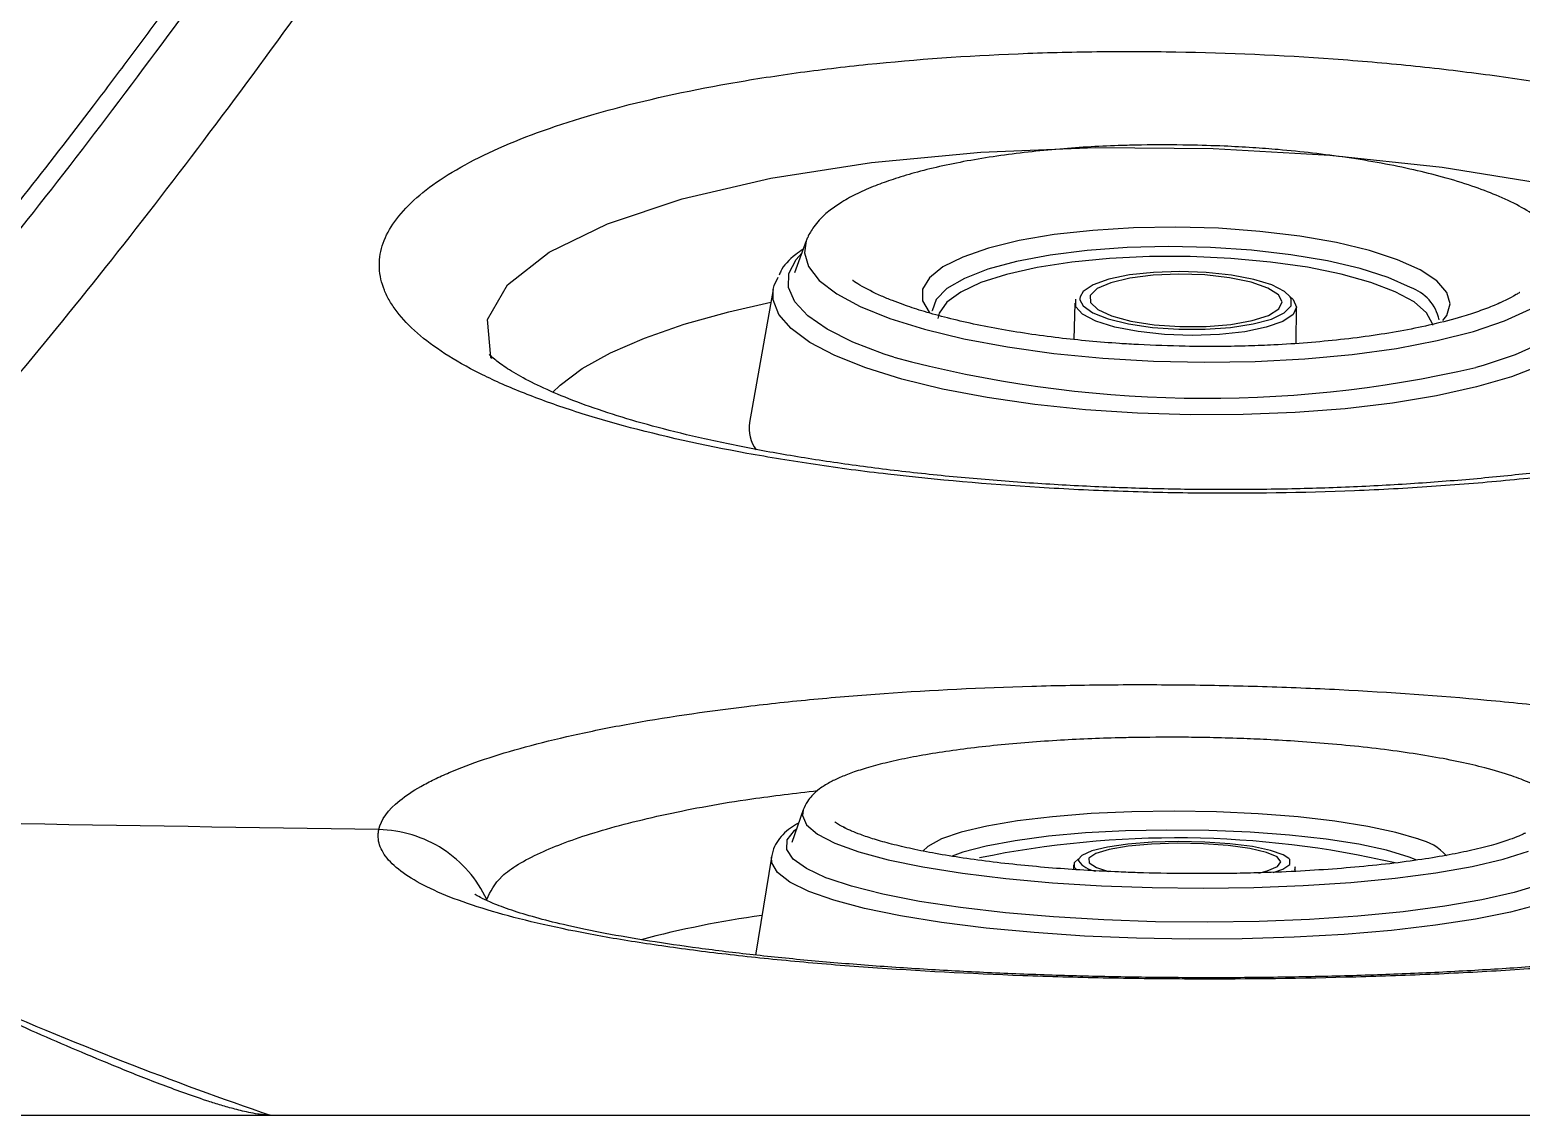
# Model space of a CAD drawing. Extents: x 398 to 508, y 623 to 782.
# Drawn here: x 458.33 to 461.424, y 654.252 to 656.503 of the extents above; entities that cross this region are included whole.
import ezdxf

# ---------------------------------------------------------------- set-up
doc = ezdxf.new("R2010")
doc.units = 0
doc.header["$MEASUREMENT"] = 0
doc.layers.add('GEOMETRY', color=2, linetype='Continuous', lineweight=25)

msp = doc.modelspace()

# ---------------------------------------------------------------- linework, layer by layer
at = {"layer": 'GEOMETRY'}
for p, q in [((459.9407, 656.0656), (459.9163, 655.9997)), ((459.8721, 655.9645), (459.823, 655.6887)), ((460.4981, 655.9368), (460.4961, 655.8611)), ((460.9575, 655.8528), (460.9582, 655.9286)), ((459.9345, 654.8856), (459.9107, 654.8177)), ((459.8685, 654.7876), (459.8351, 654.5844)), ((460.4953, 654.7714), (460.4951, 654.762)), ((460.4972, 654.7767), (460.5047, 654.7833)), ((460.9554, 654.7582), (460.9554, 654.7676)), ((454.5472, 654.2524), (458.7229, 654.2524)), ((458.7229, 654.2524), (458.8282, 654.2524)), ((458.8282, 654.2524), (466.6176, 654.2524))]:
    msp.add_line(p, q, dxfattribs=at)
at = {"layer": 'GEOMETRY', "flags": 128}
for points in [[(459.288, 655.8219), (459.2859, 655.8247), (459.279, 655.9028), (459.3208, 655.9744), (459.4072, 656.0424), (459.5281, 656.1012), (459.683, 656.1529), (459.8673, 656.1955), (460.076, 656.2281), (460.3026, 656.2494), (460.5412, 656.2593), (460.7848, 656.2571), (461.0267, 656.2434), (461.2602, 656.2184), (461.4787, 656.1831), (461.676, 656.1383), (461.8466, 656.0857), (461.9853, 656.0268), (462.0886, 655.9633), (462.1534, 655.8968), (462.1778, 655.8297), (462.1778, 655.8294), (462.1778, 655.8294)], [(461.2145, 656.0054), (461.1675, 656.0266), (461.1092, 656.0456), (461.0409, 656.062), (460.9646, 656.0754), (460.8821, 656.0853), (460.7957, 656.0917), (460.7075, 656.0941), (460.6199, 656.0927), (460.5351, 656.0875), (460.4552, 656.0786), (460.3825, 656.0661), (460.3187, 656.0505), (460.2655, 656.0322), (460.2243, 656.0116), (460.1962, 655.9892), (460.1818, 655.9657), (460.1816, 655.9416), (460.1956, 655.9176), (460.1962, 655.9169)], [(459.9407, 656.0656), (459.9368, 656.0411), (459.9453, 656.0122), (459.9677, 655.9835), (460.0038, 655.9557), (460.0528, 655.9293), (460.1139, 655.9046), (460.1861, 655.8822), (460.2679, 655.8625), (460.3579, 655.8458), (460.4546, 655.8323), (460.5562, 655.8224), (460.6609, 655.8163), (460.7669, 655.8139), (460.8721, 655.8154), (460.9749, 655.8208), (461.0733, 655.8299), (461.1655, 655.8426), (461.25, 655.8587), (461.3252, 655.8778), (461.3897, 655.8997), (461.4425, 655.9239)], [(460.1222, 655.8247), (460.1025, 655.831), (460.0375, 655.8557), (459.9843, 655.8823), (459.9439, 655.9103), (459.9168, 655.9393), (459.9037, 655.9688), (459.9047, 655.9983), (459.9198, 656.0273), (459.9313, 656.0402)], [(461.1943, 655.9687), (461.1478, 655.9895), (461.0899, 656.0082), (461.0222, 656.0241), (460.9463, 656.037), (460.8646, 656.0464), (460.7791, 656.0521), (460.6922, 656.0539), (460.6062, 656.0517), (460.5236, 656.0458), (460.4465, 656.0361), (460.3772, 656.0229), (460.3173, 656.0067), (460.2687, 655.9878), (460.2326, 655.9669), (460.21, 655.9443), (460.2016, 655.9209), (460.2015, 655.9208)], [(461.2405, 655.8909), (461.24, 655.8934), (461.2277, 655.9165), (461.2017, 655.939), (461.1628, 655.9602), (461.112, 655.9796), (461.0507, 655.9966), (460.9806, 656.0108), (460.9036, 656.0218), (460.8218, 656.0293), (460.7374, 656.0331), (460.6528, 656.033), (460.5702, 656.0291), (460.4918, 656.0216), (460.4199, 656.0105), (460.3564, 655.9962), (460.303, 655.9791)], [(460.9439, 655.9506), (460.9333, 655.9605), (460.9069, 655.9742), (460.8694, 655.9858), (460.8229, 655.9947), (460.7705, 656.0003), (460.7155, 656.0023), (460.6613, 656.0004), (460.6113, 655.9949), (460.5686, 655.9861), (460.536, 655.9745), (460.5154, 655.9608), (460.5088, 655.9497)], [(460.5301, 655.9525), (460.5304, 655.9376), (460.5454, 655.9231), (460.574, 655.9099), (460.6141, 655.8992), (460.6626, 655.8916), (460.716, 655.8878), (460.7703, 655.888), (460.8215, 655.8922), (460.8658, 655.9002), (460.8999, 655.9112), (460.9212, 655.9245), (460.9283, 655.9391), (460.9205, 655.954), (460.8985, 655.9679), (460.8639, 655.98), (460.8192, 655.9892), (460.7678, 655.9949), (460.7134, 655.9968), (460.6602, 655.9945), (460.612, 655.9884), (460.5724, 655.9788), (460.5444, 655.9666), (460.5301, 655.9525)], [(461.2617, 655.9004), (461.2695, 655.9109), (461.2768, 655.9348), (461.2699, 655.9589), (461.2489, 655.9826), (461.2145, 656.0054)], [(461.5284, 656.0115), (461.5408, 655.9963), (461.5539, 655.9668), (461.5529, 655.9373), (461.5378, 655.9084), (461.5089, 655.8804), (461.4666, 655.8539), (461.4117, 655.8294), (461.3451, 655.8073), (461.3297, 655.803)], [(461.4661, 655.8076), (461.4042, 655.7839), (461.3313, 655.7627), (461.2484, 655.7444), (461.1571, 655.7293), (461.0586, 655.7176), (460.9548, 655.7096), (460.8472, 655.7053), (460.7377, 655.7049), (460.628, 655.7083), (460.5199, 655.7155), (460.4153, 655.7264), (460.3159, 655.7407), (460.2231, 655.7584), (460.1387, 655.7789), (460.064, 655.8022), (460.0002, 655.8276), (459.9483, 655.8549), (459.9093, 655.8836), (459.8836, 655.9132), (459.8719, 655.9432), (459.8721, 655.9645)], [(459.8721, 655.9645), (459.8742, 655.9731), (459.8821, 655.9904)], [(460.303, 655.9791), (460.2612, 655.9596), (460.2321, 655.9384), (460.2165, 655.9159), (460.214, 655.905)], [(459.414, 655.7509), (459.4298, 655.7663), (459.4756, 655.8007), (459.5342, 655.8334), (459.6051, 655.8642), (459.6873, 655.8926), (459.7802, 655.9185), (459.8674, 655.9383)], [(460.9436, 655.951), (460.9512, 655.9442), (460.9582, 655.9284), (460.9507, 655.913), (460.9293, 655.8987), (460.8951, 655.8866), (460.8506, 655.8773), (460.7983, 655.8716), (460.7416, 655.8696), (460.684, 655.8717), (460.6293, 655.8775), (460.5807, 655.8868), (460.5414, 655.899), (460.5139, 655.9133), (460.4998, 655.9288), (460.5001, 655.9445), (460.5001, 655.9445)], [(460.5088, 655.9497), (460.5083, 655.946), (460.5084, 655.9437)], [(460.5084, 655.9437), (460.5149, 655.931), (460.535, 655.9166), (460.5672, 655.9038), (460.6096, 655.8935), (460.6594, 655.8862), (460.7135, 655.8824), (460.7686, 655.8824), (460.8211, 655.8861), (460.8678, 655.8933), (460.9058, 655.9036), (460.9326, 655.9163), (460.9465, 655.9307)], [(460.9465, 655.9307), (460.9468, 655.9457), (460.9439, 655.9506)], [(459.9345, 654.8856), (459.933, 654.874), (459.9415, 654.8544), (459.9641, 654.8351), (460.0003, 654.8164), (460.0495, 654.7987), (460.1107, 654.7822), (460.1829, 654.7673), (460.2648, 654.7542), (460.3549, 654.7432), (460.4517, 654.7345), (460.5533, 654.7281), (460.6581, 654.7243), (460.764, 654.7231), (460.8693, 654.7245), (460.972, 654.7285), (461.0704, 654.735), (461.1625, 654.744), (461.247, 654.7551), (461.3221, 654.7684), (461.3865, 654.7834), (461.4392, 654.8)], [(461.2114, 654.8245), (461.1643, 654.8387), (461.1058, 654.8514), (461.0375, 654.8623), (460.9611, 654.871), (460.8786, 654.8775), (460.7922, 654.8815), (460.704, 654.8828), (460.6163, 654.8816), (460.5315, 654.8777), (460.4517, 654.8714), (460.379, 654.8627), (460.3153, 654.8519), (460.2622, 654.8393), (460.2211, 654.8252), (460.193, 654.8099), (460.1825, 654.8)], [(459.9881, 654.7424), (459.9815, 654.7449), (459.9409, 654.7637), (459.9138, 654.7833), (459.9005, 654.8032), (459.9014, 654.8232), (459.9163, 654.8429), (459.9209, 654.8466)], [(461.2077, 654.7814), (461.1915, 654.7878), (461.1449, 654.8017), (461.0869, 654.8142), (461.0191, 654.8247), (460.9432, 654.8332), (460.8614, 654.8393), (460.7759, 654.8428), (460.6889, 654.8437), (460.603, 654.842), (460.5204, 654.8376), (460.4434, 654.8308), (460.3741, 654.8216), (460.3143, 654.8104), (460.2658, 654.7975), (460.2433, 654.7893)], [(460.9423, 654.7844), (460.9303, 654.7924), (460.9039, 654.8016), (460.8663, 654.8093), (460.8198, 654.8152), (460.7674, 654.8188), (460.7123, 654.8199), (460.6581, 654.8185), (460.6081, 654.8145), (460.5655, 654.8084), (460.5329, 654.8004), (460.5124, 654.7911), (460.5058, 654.7836)], [(461.4638, 654.6897), (461.402, 654.6734), (461.3292, 654.6588), (461.2464, 654.6461), (461.1551, 654.6355), (461.0567, 654.6273), (460.9529, 654.6215), (460.8453, 654.6182), (460.7358, 654.6175), (460.6261, 654.6195), (460.518, 654.6239), (460.4133, 654.6309), (460.3138, 654.6403), (460.221, 654.6519), (460.1365, 654.6656), (460.0617, 654.681), (459.9977, 654.698), (459.9458, 654.7163), (459.9066, 654.7356), (459.8808, 654.7555), (459.869, 654.7758), (459.8685, 654.7876)], [(460.8798, 654.7545), (460.8971, 654.7589), (460.9184, 654.768), (460.9254, 654.7779), (460.9176, 654.7879), (460.8955, 654.7973), (460.8608, 654.8053), (460.8161, 654.8114), (460.7646, 654.8151), (460.7103, 654.8162), (460.657, 654.8145), (460.6089, 654.8102), (460.5693, 654.8035), (460.5414, 654.7951), (460.5271, 654.7855), (460.5271, 654.7855)], [(460.5018, 654.7611), (460.497, 654.7661), (460.4972, 654.7767)], [(460.5058, 654.7836), (460.5053, 654.7811), (460.5055, 654.7796)], [(460.5271, 654.7855), (460.5275, 654.7755), (460.5426, 654.7657), (460.5676, 654.7577)], [(460.9098, 654.7555), (460.9298, 654.7625), (460.9437, 654.7722)], [(460.9437, 654.7722), (460.9439, 654.7824), (460.9423, 654.7844)], [(460.9554, 654.7676), (460.9554, 654.7675), (460.9535, 654.7622)], [(461.4621, 654.7303), (461.4092, 654.7142), (461.3427, 654.699), (461.2656, 654.6856), (461.1793, 654.6742), (461.0853, 654.6651), (460.9851, 654.6584), (460.8804, 654.6542), (460.7731, 654.6526), (460.665, 654.6536), (460.558, 654.6572), (460.4538, 654.6634), (460.3542, 654.672), (460.261, 654.6828), (460.1758, 654.6958), (460.0999, 654.7106), (460.0348, 654.7271), (459.9881, 654.7424)]]:
    msp.add_lwpolyline(points, dxfattribs=at)
at = {"layer": 'GEOMETRY'}
for centre, radius, start, end in [((461.1649, 655.8824), 0.0912, 12.3466, 71.2233), ((460.7694, 658.2289), 2.4898, 254.9341, 283.0049), ((459.9007, 655.6776), 0.0785, 171.9136, 215.4337), ((460.7075, 652.8093), 2.0181, 76.974, 101.644), ((461.1878, 654.7187), 0.1084, 41.4108, 77.4526), ((460.5498, 654.8138), 0.056, 217.6685, 260.5057), ((460.1529, 652.4961), 2.1917, 97.9813, 104.6707)]:
    msp.add_arc(centre, radius, start, end, dxfattribs=at)
for points, knots in [([(457.2865, 655.0369), (457.2964, 655.046), (457.3212, 655.0686), (457.3656, 655.1098), (457.4245, 655.1653), (457.4979, 655.236), (457.605, 655.3423), (457.732, 655.4739), (457.8798, 655.6351), (458.0237, 655.7994), (458.1716, 655.9763), (458.3174, 656.1579), (458.4364, 656.3118), (458.529, 656.4346), (458.5953, 656.524), (458.6605, 656.6131), (458.7246, 656.7018), (458.7874, 656.79), (458.849, 656.8775), (458.8898, 656.9362), (458.91, 656.9653)], [0, 0, 0, 0, 0.0183813, 0.0457012, 0.081969, 0.1271964, 0.181396, 0.280317, 0.3627922, 0.4557422, 0.5471957, 0.6371441, 0.7255766, 0.7670965, 0.8078459, 0.8478237, 0.887029, 0.9254607, 0.963118, 1, 1, 1, 1]), ([(457.3119, 655.0091), (457.3796, 655.0709), (457.4474, 655.1346), (457.5826, 655.2665), (457.6501, 655.3347), (457.7849, 655.4761), (457.8523, 655.5492), (457.9871, 655.7005), (458.0545, 655.7787), (458.2569, 656.0206), (458.392, 656.1918), (458.6634, 656.5524), (458.7996, 656.742), (458.9364, 656.9399)], [0, 0, 0, 0, 0.125, 0.125, 0.25, 0.25, 0.375, 0.375, 0.5, 0.5, 0.75, 0.75, 1, 1, 1, 1]), ([(459.113, 656.8606), (458.9756, 656.6619), (458.839, 656.4717), (458.5667, 656.1099), (458.4311, 655.9383), (458.2281, 655.6959), (458.1605, 655.6176), (458.0252, 655.4661), (457.9577, 655.3929), (457.7548, 655.1808), (457.6192, 655.0494), (457.4832, 654.9259)], [0, 0, 0, 0, 0.25, 0.25, 0.5, 0.5, 0.625, 0.625, 0.75, 0.75, 1, 1, 1, 1]), ([(462.4032, 655.9654), (462.4017, 655.9955), (462.3894, 656.0253), (462.3554, 656.0698), (462.3414, 656.0846), (462.3165, 656.1067), (462.3075, 656.114), (462.2882, 656.1287), (462.2779, 656.1359), (462.2238, 656.1718), (462.1711, 656.1993), (462.0937, 656.2322), (462.0776, 656.2387), (462.0443, 656.2515), (462.0271, 656.2579), (461.9737, 656.2766), (461.9363, 656.2885), (461.819, 656.3229), (461.7338, 656.3437), (461.6184, 656.3671), (461.5949, 656.3717), (461.5472, 656.3805), (461.5231, 656.3847), (461.4501, 656.3968), (461.3507, 656.4116), (461.2475, 656.4238), (461.1685, 656.4318), (461.142, 656.4344), (461.0883, 656.439), (461.0612, 656.4412), (460.9257, 656.4511), (460.8169, 656.4559), (460.653, 656.4586), (460.5982, 656.4588), (460.516, 656.4578), (460.4885, 656.4573), (460.4341, 656.4559), (460.4072, 656.455), (460.2732, 656.4495), (460.1692, 656.4422), (460.0431, 656.4292), (460.0181, 656.4264), (459.9685, 656.4205), (459.9439, 656.4173), (459.8717, 656.4073), (459.8252, 656.4), (459.6903, 656.3761), (459.6066, 656.3577), (459.4523, 656.3154), (459.3841, 656.2923), (459.2951, 656.2549), (459.2676, 656.242), (459.2171, 656.2152), (459.194, 656.2013), (459.1331, 656.1592), (459.103, 656.1302), (459.0731, 656.0856), (459.0657, 656.0705), (459.0586, 656.0476), (459.057, 656.0399), (459.055, 656.0246), (459.0547, 656.0169), (459.0558, 655.994), (459.0592, 655.9787), (459.0685, 655.9558), (459.0722, 655.9482), (459.0811, 655.9331), (459.0861, 655.9256), (459.1147, 655.8885), (459.1477, 655.8596), (459.2128, 655.8177), (459.2372, 655.8038), (459.2903, 655.7772), (459.319, 655.7643), (459.3809, 655.7394), (459.4139, 655.7273), (459.4844, 655.7041), (459.5218, 655.6929), (459.6407, 655.6607), (459.7262, 655.6417), (459.8635, 655.6166), (459.9108, 655.6088), (459.984, 655.5979), (460.0089, 655.5944), (460.0592, 655.5878), (460.0845, 655.5847), (460.2119, 655.5699), (460.3167, 655.5607), (460.4514, 655.5524), (460.4785, 655.551), (460.5331, 655.5483), (460.5607, 655.5472), (460.6432, 655.5443), (460.698, 655.543), (460.8618, 655.5414), (460.9704, 655.543), (461.1053, 655.5484), (461.1323, 655.5497), (461.1855, 655.5526), (461.2119, 655.5542), (461.2902, 655.5595), (461.3413, 655.5636), (461.4416, 655.5732), (461.4906, 655.5787), (461.5626, 655.5879), (461.5864, 655.5911), (461.6333, 655.5979), (461.6565, 655.6015), (461.7698, 655.6199), (461.8531, 655.6369), (461.9674, 655.6657), (462.0037, 655.6759), (462.0553, 655.6921), (462.072, 655.6976), (462.1041, 655.7088), (462.1196, 655.7145), (462.1939, 655.7435), (462.244, 655.7683), (462.2947, 655.8013), (462.3043, 655.808), (462.3221, 655.8216), (462.3304, 655.8285), (462.3532, 655.8493), (462.3657, 655.8634), (462.3954, 655.9061), (462.4047, 655.9354), (462.4032, 655.9654)], [0, 0, 0, 0, 0.03125, 0.03125, 0.046875, 0.046875, 0.054688, 0.054688, 0.0625, 0.0625, 0.09375, 0.09375, 0.101563, 0.101563, 0.109375, 0.109375, 0.125, 0.125, 0.15625, 0.15625, 0.164063, 0.164063, 0.171875, 0.171875, 0.1875, 0.203125, 0.203125, 0.210938, 0.210938, 0.21875, 0.21875, 0.25, 0.25, 0.265625, 0.265625, 0.273438, 0.273438, 0.28125, 0.28125, 0.3125, 0.3125, 0.320313, 0.320313, 0.328125, 0.328125, 0.34375, 0.34375, 0.375, 0.375, 0.40625, 0.40625, 0.421875, 0.421875, 0.4375, 0.4375, 0.46875, 0.46875, 0.484375, 0.484375, 0.492188, 0.492188, 0.5, 0.5, 0.515625, 0.515625, 0.523438, 0.523438, 0.53125, 0.53125, 0.5625, 0.5625, 0.578125, 0.578125, 0.59375, 0.59375, 0.609375, 0.609375, 0.625, 0.625, 0.65625, 0.65625, 0.671875, 0.671875, 0.679688, 0.679688, 0.6875, 0.6875, 0.71875, 0.71875, 0.726563, 0.726563, 0.734375, 0.734375, 0.75, 0.75, 0.78125, 0.78125, 0.789063, 0.789063, 0.796875, 0.796875, 0.8125, 0.8125, 0.828125, 0.828125, 0.835938, 0.835938, 0.84375, 0.84375, 0.875, 0.875, 0.890625, 0.890625, 0.898438, 0.898438, 0.90625, 0.90625, 0.9375, 0.9375, 0.945313, 0.945313, 0.953125, 0.953125, 0.96875, 0.96875, 1, 1, 1, 1]), ([(460.7341, 656.2644), (460.7013, 656.2646), (460.6551, 656.265), (460.5877, 656.2633), (460.5309, 656.2609), (460.4655, 656.2563), (460.4, 656.25), (460.3355, 656.2417), (460.274, 656.2316), (460.217, 656.22), (460.1656, 656.2072), (460.1217, 656.1939), (460.0822, 656.1797), (460.0463, 656.164), (460.0156, 656.1474), (459.9882, 656.1285), (459.9706, 656.1128), (459.9543, 656.0926), (459.9458, 656.0786), (459.9417, 656.068), (459.9407, 656.0656)], [0, 0, 0, 0, 0.0857357, 0.1208347, 0.1785531, 0.2376423, 0.3000462, 0.3638679, 0.4281829, 0.4920755, 0.5545195, 0.6138899, 0.6665693, 0.7264477, 0.7875178, 0.8402857, 0.9021239, 0.9367974, 0.9854286, 1, 1, 1, 1]), ([(461.5199, 656.0372), (461.5179, 656.0425), (461.5108, 656.061), (461.4908, 656.0875), (461.4604, 656.1136), (461.4211, 656.1382), (461.3746, 656.1601), (461.3215, 656.1801), (461.2641, 656.1976), (461.2009, 656.2134), (461.1346, 656.2269), (461.0642, 656.2385), (460.9925, 656.2479), (460.9268, 656.2545), (460.8654, 656.2591), (460.8033, 656.2626), (460.7588, 656.2637), (460.7341, 656.2644)], [0, 0, 0, 0, 0.032734, 0.113952, 0.190222, 0.268393, 0.346074, 0.41736, 0.494258, 0.562142, 0.633155, 0.703677, 0.771216, 0.836067, 0.883304, 0.935455, 1, 1, 1, 1]), ([(459.9343, 656.0483), (459.929, 656.0446), (459.9081, 656.0302), (459.8911, 656.012), (459.8855, 655.9972), (459.8845, 655.9944)], [0, 0, 0, 0, 0.215601, 0.853891, 1, 1, 1, 1]), ([(460.7266, 655.847), (460.6943, 655.8478), (460.6487, 655.8491), (460.5825, 655.8532), (460.5271, 655.8576), (460.4635, 655.8643), (460.4003, 655.8727), (460.3386, 655.8828), (460.2805, 655.8944), (460.2274, 655.907), (460.1812, 655.9201), (460.1457, 655.9318), (460.1184, 655.942), (460.0873, 655.9549), (460.0591, 655.9692), (460.0415, 655.9802), (460.0368, 655.9834), (460.0367, 655.9835), (460.0367, 655.9835), (460.0367, 655.9835)], [0, 0, 0, 0, 0.109612, 0.154266, 0.227556, 0.302252, 0.380746, 0.460503, 0.540196, 0.618403, 0.693232, 0.76057, 0.803428, 0.851999, 0.957736, 0.99904, 0.999984, 0.999999, 1, 1, 1, 1]), ([(460.0804, 655.9587), (460.0799, 655.959), (460.0782, 655.9598), (460.076, 655.9609), (460.0757, 655.961), (460.0757, 655.961)], [0, 0, 0, 0, 0.309143, 0.98635, 1, 1, 1, 1]), ([(461.421, 655.9586), (461.421, 655.9586), (461.421, 655.9586), (461.421, 655.9586), (461.421, 655.9586), (461.4186, 655.9571), (461.403, 655.9478), (461.3751, 655.9342), (461.3367, 655.9195), (461.2951, 655.9061), (461.2434, 655.8925), (461.1815, 655.8796), (461.1176, 655.8691), (461.0505, 655.8606), (460.9813, 655.854), (460.9172, 655.8499), (460.8569, 655.8475), (460.7955, 655.8462), (460.7513, 655.8467), (460.7266, 655.847)], [0, 0, 0, 0, 0.000003, 0.000012, 0.000066, 0.000681, 0.021115, 0.131101, 0.198283, 0.263801, 0.363045, 0.450641, 0.536744, 0.623945, 0.707773, 0.789957, 0.850238, 0.916476, 1, 1, 1, 1]), ([(461.3812, 655.9376), (461.3812, 655.9376), (461.3812, 655.9376), (461.3811, 655.9376), (461.3808, 655.9374), (461.3792, 655.9367), (461.3775, 655.9359), (461.3763, 655.9354)], [0, 0, 0, 0, 0.001627, 0.016302, 0.064492, 0.302667, 1, 1, 1, 1]), ([(462.1713, 655.7826), (462.1713, 655.7826), (462.1725, 655.7843), (462.168, 655.7788), (462.1546, 655.7685), (462.1295, 655.7522), (462.0928, 655.7331), (462.0439, 655.7118), (461.9827, 655.6895), (461.9097, 655.6673), (461.826, 655.6461), (461.7323, 655.6263), (461.6293, 655.6082), (461.5172, 655.592), (461.3965, 655.578), (461.2689, 655.5665), (461.1361, 655.5578), (461.0001, 655.552), (460.8628, 655.5494), (460.7258, 655.5498), (460.5895, 655.5533), (460.4539, 655.5598), (460.3193, 655.5693), (460.187, 655.5817), (460.0589, 655.597), (459.9366, 655.6149), (459.8219, 655.6351), (459.7162, 655.6574), (459.6212, 655.6811), (459.5368, 655.7059), (459.4634, 655.7315), (459.4014, 655.7571), (459.352, 655.7815), (459.3156, 655.8034), (459.2928, 655.8203), (459.2826, 655.8306), (459.283, 655.8302), (459.2831, 655.83)], [0, 0, 0, 0, 0.00017, 0.02377, 0.04776, 0.07277, 0.099035, 0.126524, 0.155052, 0.18437, 0.214221, 0.24414, 0.274426, 0.305592, 0.33742, 0.36969, 0.402178, 0.434629, 0.466819, 0.49861, 0.530068, 0.561825, 0.59392, 0.626244, 0.658657, 0.690948, 0.722944, 0.754484, 0.785417, 0.815511, 0.845574, 0.875226, 0.90425, 0.932408, 0.959499, 0.985461, 1, 1, 1, 1]), ([(459.0539, 654.8448), (459.0583, 654.8652), (459.0729, 654.8853), (459.1095, 654.9149), (459.1241, 654.9246), (459.1498, 654.9392), (459.159, 654.944), (459.1786, 654.9536), (459.1891, 654.9584), (459.2442, 654.9819), (459.297, 654.9996), (459.389, 655.0246), (459.4218, 655.0327), (459.4742, 655.0444), (459.4923, 655.0482), (459.5293, 655.0557), (459.5481, 655.0593), (459.6445, 655.0769), (459.7278, 655.0894), (459.8399, 655.1029), (459.8627, 655.1055), (459.9091, 655.1104), (459.9328, 655.1128), (460.0044, 655.1196), (460.053, 655.1236), (460.2013, 655.1341), (460.3034, 655.1391), (460.4351, 655.1429), (460.4617, 655.1435), (460.515, 655.1445), (460.5416, 655.1448), (460.6214, 655.1455), (460.6746, 655.1454), (460.781, 655.1442), (460.8341, 655.1431), (460.9138, 655.1407), (460.9404, 655.1397), (460.9935, 655.1376), (461.0201, 655.1364), (461.152, 655.1297), (461.2541, 655.1225), (461.402, 655.1088), (461.4505, 655.1038), (461.5218, 655.0956), (461.5455, 655.0928), (461.5919, 655.0869), (461.6147, 655.0838), (461.7267, 655.0681), (461.8099, 655.0542), (461.9059, 655.035), (461.9247, 655.0311), (461.9614, 655.023), (461.9795, 655.0189), (462.0319, 655.0064), (462.0646, 654.9979), (462.1563, 654.9716), (462.2088, 654.9533), (462.2636, 654.9295), (462.274, 654.9247), (462.2936, 654.915), (462.3028, 654.9102), (462.3283, 654.8956), (462.3429, 654.8858), (462.3792, 654.8564), (462.3935, 654.8367), (462.3977, 654.8169)], [0, 0, 0, 0, 0.0625, 0.0625, 0.09375, 0.09375, 0.109375, 0.109375, 0.125, 0.125, 0.1875, 0.1875, 0.21875, 0.21875, 0.234375, 0.234375, 0.25, 0.25, 0.3125, 0.3125, 0.328125, 0.328125, 0.34375, 0.34375, 0.375, 0.375, 0.4375, 0.4375, 0.453125, 0.453125, 0.46875, 0.46875, 0.5, 0.5, 0.53125, 0.53125, 0.546875, 0.546875, 0.5625, 0.5625, 0.625, 0.625, 0.65625, 0.65625, 0.671875, 0.671875, 0.6875, 0.6875, 0.75, 0.75, 0.765625, 0.765625, 0.78125, 0.78125, 0.8125, 0.8125, 0.875, 0.875, 0.890625, 0.890625, 0.90625, 0.90625, 0.9375, 0.9375, 1, 1, 1, 1]), ([(460.7275, 655.0361), (460.6947, 655.0361), (460.6484, 655.0362), (460.5809, 655.0348), (460.5242, 655.0329), (460.4587, 655.0295), (460.3931, 655.0249), (460.3285, 655.019), (460.2666, 655.0118), (460.2088, 655.0035), (460.1563, 654.9943), (460.1097, 654.9843), (460.0696, 654.9738), (460.0368, 654.9633), (460.0105, 654.9529), (459.9875, 654.9418), (459.9678, 654.9293), (459.9543, 654.9177), (459.9421, 654.9027), (459.9372, 654.8916), (459.9345, 654.8856)], [0, 0, 0, 0, 0.084329, 0.118748, 0.1754, 0.233462, 0.294879, 0.357858, 0.421595, 0.485382, 0.548612, 0.61066, 0.670743, 0.727567, 0.777967, 0.825052, 0.879019, 0.929341, 0.961733, 1, 1, 1, 1]), ([(461.5179, 654.8726), (461.5166, 654.8762), (461.5116, 654.8892), (461.4972, 654.9075), (461.4752, 654.9246), (461.4437, 654.9414), (461.4027, 654.9574), (461.3544, 654.9718), (461.2983, 654.9849), (461.2402, 654.9961), (461.1758, 655.0061), (461.1063, 655.0149), (461.0346, 655.022), (460.9644, 655.0274), (460.9004, 655.0312), (460.8389, 655.0338), (460.7826, 655.0354), (460.7443, 655.0359), (460.7275, 655.0361)], [0, 0, 0, 0, 0.022219, 0.080574, 0.148481, 0.224913, 0.295498, 0.382755, 0.451173, 0.520632, 0.591408, 0.662194, 0.731565, 0.796382, 0.854573, 0.901686, 0.956949, 1, 1, 1, 1]), ([(459.2776, 654.6996), (459.2853, 654.7159), (459.3009, 654.7489), (459.3802, 654.7958), (459.496, 654.8394), (459.6451, 654.8771), (459.8027, 654.9067), (459.9177, 654.92), (459.9642, 654.9254)], [0, 0, 0, 0, 0.180474, 0.366796, 0.537859, 0.713917, 0.884368, 1, 1, 1, 1]), ([(459.9249, 654.8581), (459.9192, 654.8547), (459.9066, 654.8475), (459.8921, 654.835), (459.8798, 654.8198), (459.8719, 654.8036), (459.8694, 654.7917), (459.8685, 654.7876)], [0, 0, 0, 0, 0.215684, 0.474565, 0.708703, 0.90065, 1, 1, 1, 1]), ([(460.7252, 654.7533), (460.6928, 654.7538), (460.6471, 654.7545), (460.5803, 654.757), (460.5238, 654.7598), (460.4585, 654.7642), (460.3928, 654.77), (460.3276, 654.7771), (460.2657, 654.7854), (460.2094, 654.7946), (460.16, 654.8044), (460.1176, 654.8143), (460.0821, 654.8243), (460.0551, 654.8334), (460.0369, 654.8406), (460.0241, 654.8464), (460.0116, 654.8528), (460.0035, 654.858), (460.0002, 654.8602), (459.9998, 654.8605), (459.9998, 654.8605), (459.9998, 654.8605), (459.9998, 654.8605)], [0, 0, 0, 0, 0.097856, 0.138054, 0.204358, 0.272696, 0.345405, 0.420535, 0.497299, 0.572654, 0.643366, 0.712182, 0.77757, 0.837405, 0.884579, 0.908399, 0.962442, 0.994334, 0.999583, 0.999947, 0.999998, 1, 1, 1, 1]), ([(460.0217, 654.8476), (460.0217, 654.8476), (460.0217, 654.8476), (460.0217, 654.8476), (460.0211, 654.8479), (460.0197, 654.8486), (460.0183, 654.8494), (460.018, 654.8495), (460.018, 654.8495)], [0, 0, 0, 0, 0.000314, 0.016901, 0.090063, 0.489438, 0.924428, 1, 1, 1, 1]), ([(457.5155, 654.8344), (457.6324, 654.7709), (457.7481, 654.7112), (457.9764, 654.5993), (458.0888, 654.5472), (458.3093, 654.4502), (458.4172, 654.4055), (458.6274, 654.3234), (458.7296, 654.2861), (458.8282, 654.2524)], [0, 0, 0, 0, 0.25, 0.25, 0.5, 0.5, 0.75, 0.75, 1, 1, 1, 1]), ([(462.3977, 654.8168), (462.4021, 654.796), (462.3951, 654.7758), (462.3681, 654.7467), (462.3564, 654.7371), (462.3346, 654.7231), (462.3266, 654.7184), (462.3092, 654.7092), (462.2999, 654.7047), (462.2499, 654.6825), (462.2, 654.666), (462.1252, 654.6468), (462.1096, 654.643), (462.0772, 654.6357), (462.0603, 654.6321), (462.008, 654.6215), (461.9711, 654.6148), (461.8548, 654.5961), (461.7697, 654.5851), (461.6536, 654.5732), (461.6298, 654.5709), (461.5817, 654.5665), (461.5574, 654.5644), (461.4836, 654.5585), (461.4333, 654.555), (461.3304, 654.5488), (461.2778, 654.5461), (461.1973, 654.5427), (461.1702, 654.5417), (461.1153, 654.5398), (461.0877, 654.539), (460.9494, 654.5354), (460.8379, 654.5342), (460.6697, 654.535), (460.6134, 654.5357), (460.5005, 654.538), (460.4448, 654.5396), (460.28, 654.5456), (460.1731, 654.5513), (460.0433, 654.5606), (460.0175, 654.5625), (459.9667, 654.5667), (459.9417, 654.5689), (459.8679, 654.5757), (459.8203, 654.5806), (459.7284, 654.5913), (459.684, 654.5971), (459.6198, 654.6063), (459.5988, 654.6095), (459.5577, 654.6161), (459.5375, 654.6195), (459.44, 654.6369), (459.3712, 654.6521), (459.2815, 654.677), (459.2538, 654.6856), (459.2033, 654.7036), (459.1808, 654.7128), (459.1214, 654.7411), (459.0924, 654.7608), (459.0697, 654.7866), (459.0659, 654.7918), (459.0596, 654.8023), (459.0548, 654.8128), (459.0528, 654.8234), (459.0524, 654.8314), (459.0525, 654.8354), (459.053, 654.8401), (459.0534, 654.8421), (459.0536, 654.8434), (459.0537, 654.8441), (459.0539, 654.8448)], [0, 0, 0, 0, 0.0625, 0.0625, 0.09375, 0.09375, 0.109375, 0.109375, 0.125, 0.125, 0.1875, 0.1875, 0.203125, 0.203125, 0.21875, 0.21875, 0.25, 0.25, 0.3125, 0.3125, 0.328125, 0.328125, 0.34375, 0.34375, 0.375, 0.375, 0.40625, 0.40625, 0.421875, 0.421875, 0.4375, 0.4375, 0.5, 0.5, 0.53125, 0.53125, 0.5625, 0.5625, 0.625, 0.625, 0.640625, 0.640625, 0.65625, 0.65625, 0.6875, 0.6875, 0.71875, 0.71875, 0.734375, 0.734375, 0.75, 0.75, 0.8125, 0.8125, 0.84375, 0.84375, 0.875, 0.875, 0.9375, 0.9375, 0.953125, 0.953125, 0.96875, 0.984375, 0.984375, 0.992188, 0.996094, 0.998047, 0.998047, 1, 1, 1, 1]), ([(459.2776, 654.6996), (459.2678, 654.7207), (459.255, 654.7404), (459.2244, 654.7756), (459.2065, 654.7911), (459.1672, 654.8167), (459.1457, 654.8267), (459.1008, 654.8405), (459.0774, 654.8443), (459.0539, 654.8448)], [0, 0, 0, 0, 0.25, 0.25, 0.5, 0.5, 0.75, 0.75, 1, 1, 1, 1]), ([(461.4332, 654.8376), (461.4323, 654.8371), (461.4277, 654.8348), (461.4198, 654.8314), (461.3974, 654.8226), (461.3663, 654.8128), (461.3242, 654.8021), (461.2743, 654.7918), (461.2175, 654.7824), (461.152, 654.7737), (461.0804, 654.7664), (461.0051, 654.7606), (460.9345, 654.7568), (460.8702, 654.7546), (460.8029, 654.7532), (460.7546, 654.7533), (460.7252, 654.7533)], [0, 0, 0, 0, 0.010891, 0.056328, 0.107734, 0.18169, 0.266338, 0.343678, 0.427797, 0.517062, 0.607372, 0.694776, 0.782106, 0.845182, 0.906081, 1, 1, 1, 1]), ([(462.2006, 654.6903), (462.2004, 654.6902), (462.1999, 654.6898), (462.1878, 654.6831), (462.1647, 654.6732), (462.1292, 654.6606), (462.0811, 654.6466), (462.0206, 654.6323), (461.9482, 654.618), (461.8648, 654.6042), (461.7697, 654.591), (461.6639, 654.5788), (461.5486, 654.5678), (461.4252, 654.5583), (461.2954, 654.5504), (461.1609, 654.5443), (461.0236, 654.54), (460.8852, 654.5376), (460.7472, 654.5371), (460.6106, 654.5384), (460.4753, 654.5416), (460.3409, 654.5465), (460.2075, 654.5533), (460.0767, 654.5619), (459.9502, 654.5724), (459.8297, 654.5845), (459.7172, 654.5982), (459.6144, 654.6132), (459.5229, 654.629), (459.4467, 654.6449), (459.3838, 654.6605), (459.3331, 654.6756), (459.2941, 654.6899), (459.2684, 654.7015), (459.2544, 654.7094), (459.2533, 654.7103), (459.2528, 654.7106)], [0, 0, 0, 0, 0.015536, 0.037533, 0.061461, 0.08725, 0.114626, 0.14323, 0.171736, 0.201479, 0.232389, 0.264233, 0.296783, 0.329814, 0.363101, 0.396413, 0.429523, 0.462295, 0.494643, 0.526484, 0.558137, 0.590305, 0.622969, 0.656026, 0.689325, 0.722654, 0.755729, 0.788304, 0.820127, 0.850945, 0.87753, 0.905212, 0.933708, 0.958329, 0.981298, 1, 1, 1, 1]), ([(458.8282, 654.2524), (458.8232, 654.2524), (458.8187, 654.2527), (458.8104, 654.2536), (458.8066, 654.2541), (458.796, 654.2557), (458.7898, 654.2569), (458.772, 654.2606), (458.7616, 654.2632), (458.7417, 654.2686), (458.7323, 654.2713), (458.7141, 654.2768), (458.7053, 654.2796), (458.6795, 654.288), (458.6631, 654.2937), (458.6311, 654.3052), (458.6156, 654.3109), (458.5698, 654.3283), (458.5404, 654.34), (458.4828, 654.3635), (458.4545, 654.3753), (458.3708, 654.411), (458.3163, 654.435), (458.2084, 654.4837), (458.155, 654.5083), (458.1018, 654.5331)], [0, 0, 0, 0, 0.007813, 0.007813, 0.015625, 0.015625, 0.03125, 0.03125, 0.0625, 0.0625, 0.09375, 0.09375, 0.125, 0.125, 0.1875, 0.1875, 0.25, 0.25, 0.375, 0.375, 0.5, 0.5, 0.75, 0.75, 1, 1, 1, 1])]:
    msp.add_open_spline(points, degree=3, knots=knots, dxfattribs=at)
msp.add_open_spline([(459.0539, 654.8448), (458.5259, 654.8524), (457.998, 654.8615), (457.4701, 654.8723)], degree=3, dxfattribs=at)

doc.saveas('drawing.dxf')
